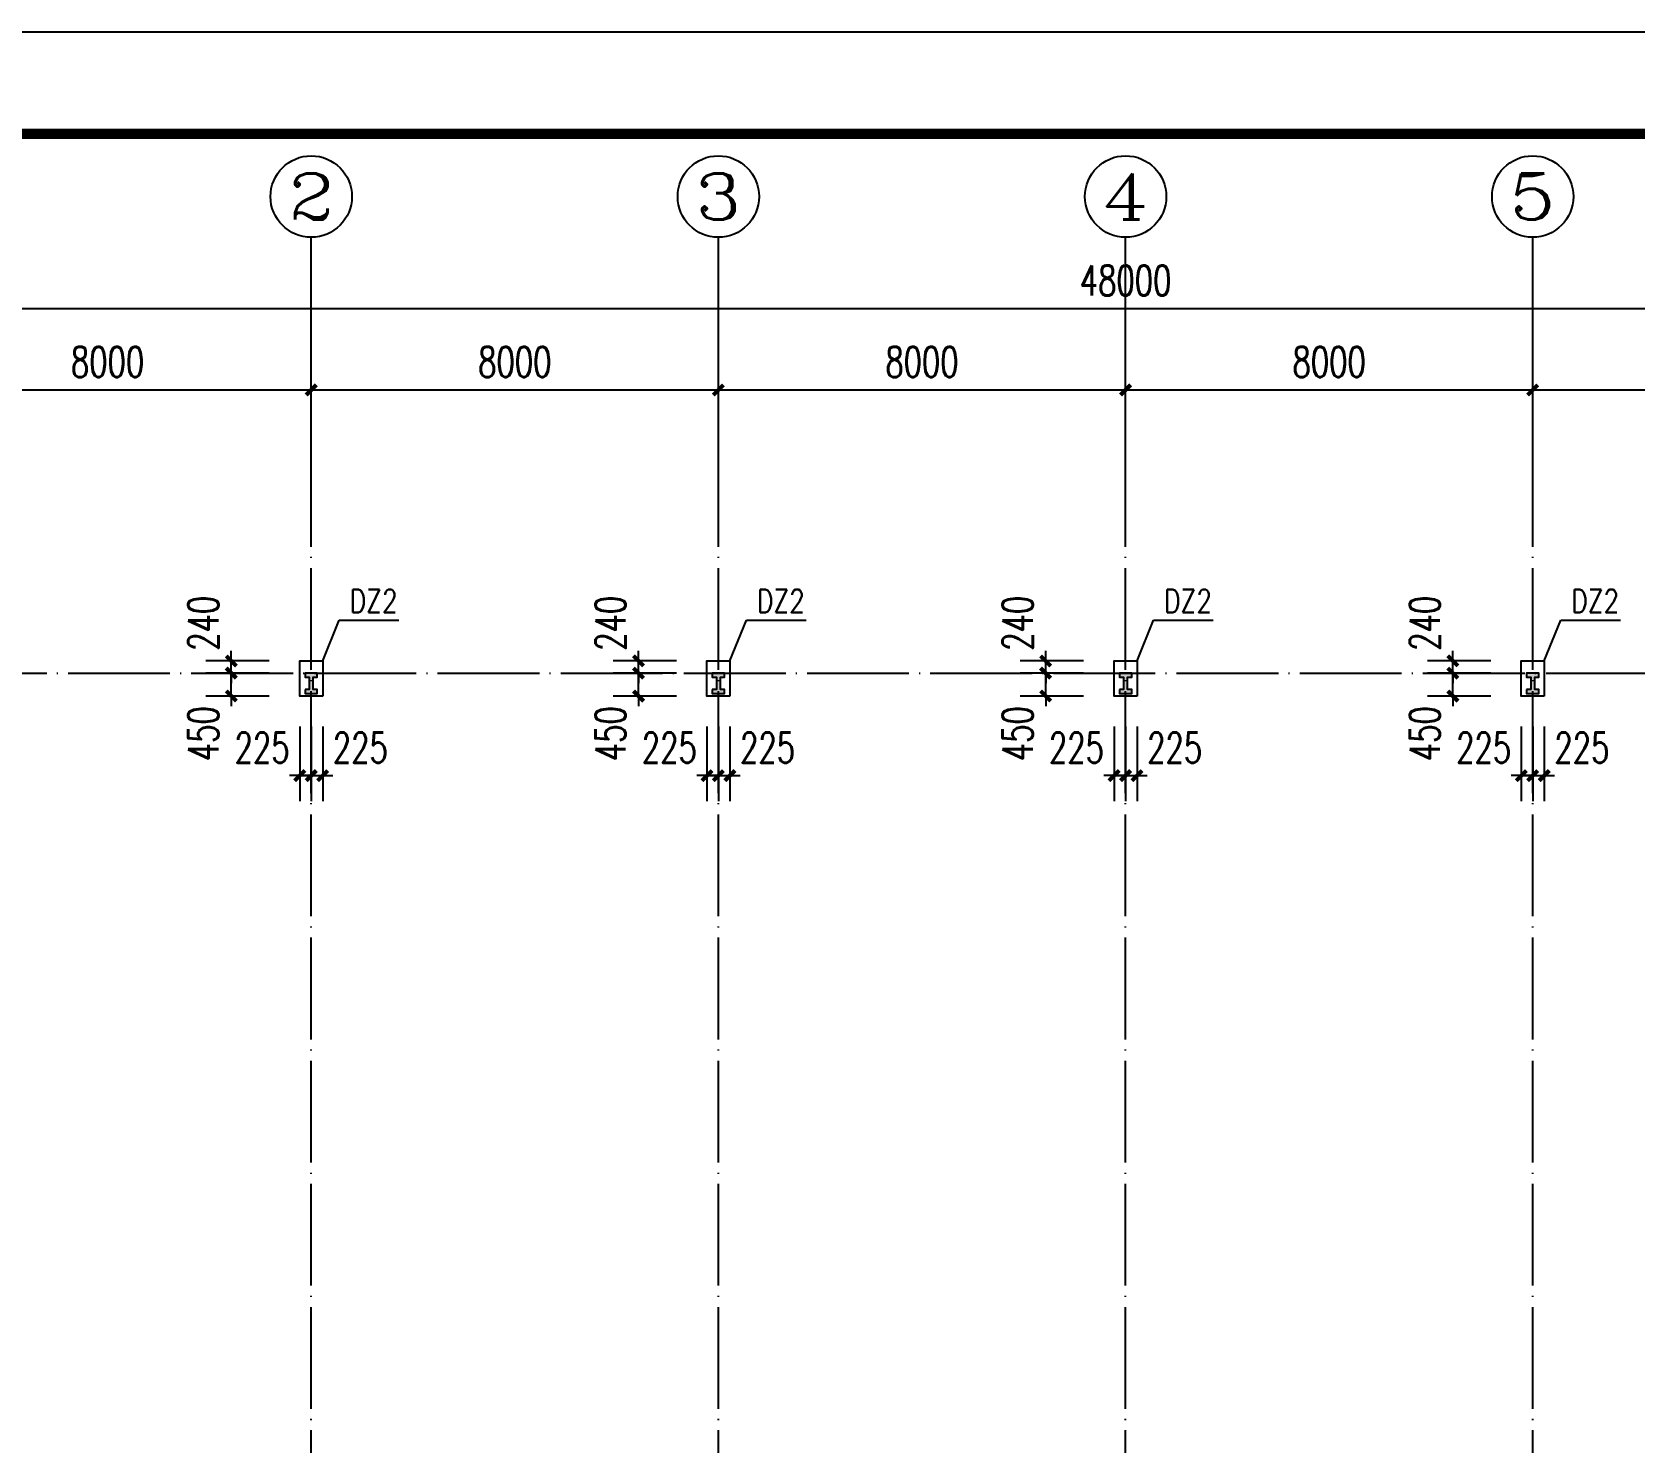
# Model space of a CAD drawing. Extents: x 36360094 to 36697644, y 75306 to 425482.
# Drawn here: x 36392972 to 36424465, y 220306 to 248032 of the extents above; entities that cross this region are included whole.
import ezdxf
from ezdxf.enums import TextEntityAlignment as Align

# ---------------------------------------------------------------- set-up
doc = ezdxf.new("R2010")
doc.units = 0
doc.header["$LTSCALE"] = 1000
doc.header["$MEASUREMENT"] = 0
doc.linetypes.add('ACAD_ISO04W100', pattern=[30.5, 24, -3, 0.5, -3])
doc.linetypes.add('DOTE', pattern=[2.42, 2, -0.2, 0.02, -0.2])
doc.layers.get('0').update_dxf_attribs({"linetype": 'CONTINUOUS'})
doc.layers.get('DEFPOINTS').update_dxf_attribs({"linetype": 'CONTINUOUS'})
for name, color, linetype in [('AXIS', 3, 'CONTINUOUS'), ('AXIS_TEXT', 7, 'CONTINUOUS'), ('DOTE', 1, 'ACAD_ISO04W100'), ('PUB_DIM', 3, 'CONTINUOUS'), ('PUB_TITLE', 4, 'CONTINUOUS')]:
    doc.layers.add(name, color=color, linetype=linetype)
doc.styles.add('_TCH_AXIS', font='COMPLEX', dxfattribs={"bigfont": 'GBCBIG'})
doc.styles.add('_TCH_DIM_T3', font='SIMPLEX', dxfattribs={"width": 0.705882, "bigfont": 'GBCBIG'})
doc.styles.add('DIM_FONT', font='SIMPLEX.shx', dxfattribs={"width": 0.8})
doc.dimstyles.new('_TCH_ARCH&&200', dxfattribs={"dimtxt": 595, "dimasz": 200, "dimexe": 500, "dimexo": 600, "dimgap": 252.5, "dimtad": 1, "dimdec": 0, "dimzin": 0, "dimdsep": 46, "dimtxsty": '_TCH_DIM_T3', "dimblk": 'ARCHTICK', "dimcen": 0.09, "dimclrt": 7, "dimazin": 2, "dimtfac": 1, "dimtdec": 0, "dimtix": 1, "dimtmove": 2, "dimatfit": 3, "dimfxl": 0, "dimtolj": 1, "dimtzin": 0, "dimarcsym": 0})

# ---------------------------------------------------------------- blocks, each defined once
blk = doc.blocks.new('_ArchTick')
at = {"color": 0, "linetype": 'ByBlock', "const_width": 0.4}
blk.add_lwpolyline([(-0.5, -0.5), (0.5, 0.5)], dxfattribs=at)
blk = doc.blocks.new('*D312')
at = {"layer": 'DEFPOINTS', "color": 0}
for p in [(36422232, 234984), (36422457, 234984), (36422457, 233420)]:
    blk.add_point(p, dxfattribs=at)
at = {"layer": 'PUB_DIM', "color": 0, "lineweight": -2}
for p, q in [((36422232, 234384), (36422232, 232920)), ((36422457, 234384), (36422457, 232920)), ((36422232, 233420), (36422032, 233420)), ((36422232, 233420), (36422457, 233420)), ((36422457, 233420), (36422657, 233420))]:
    blk.add_line(p, q, dxfattribs=at)
at = {"layer": 'PUB_DIM', "color": 0, "lineweight": -2, "xscale": 200, "yscale": 200, "zscale": 200}
blk.add_blockref('_ArchTick', (36422232, 233420), dxfattribs=at)
at = {"layer": 'PUB_DIM', "color": 0, "lineweight": -2, "xscale": 200, "yscale": 200, "zscale": 200, "rotation": 180}
blk.add_blockref('_ArchTick', (36422457, 233420), dxfattribs=at)
at = {"layer": 'PUB_DIM', "color": 7, "insert": (36421492, 233970), "char_height": 595, "attachment_point": 5, "style": '_TCH_DIM_T3'}
blk.add_mtext('\\A1;225', dxfattribs=at)
blk = doc.blocks.new('*D313')
at = {"layer": 'DEFPOINTS', "color": 0}
for p in [(36422457, 234984), (36422682, 234984), (36422682, 233420)]:
    blk.add_point(p, dxfattribs=at)
at = {"layer": 'PUB_DIM', "color": 0, "lineweight": -2}
for p, q in [((36422457, 234384), (36422457, 232920)), ((36422682, 234384), (36422682, 232920)), ((36422457, 233420), (36422257, 233420)), ((36422457, 233420), (36422682, 233420)), ((36422682, 233420), (36422882, 233420))]:
    blk.add_line(p, q, dxfattribs=at)
at = {"layer": 'PUB_DIM', "color": 0, "lineweight": -2, "xscale": 200, "yscale": 200, "zscale": 200}
blk.add_blockref('_ArchTick', (36422457, 233420), dxfattribs=at)
at = {"layer": 'PUB_DIM', "color": 0, "lineweight": -2, "xscale": 200, "yscale": 200, "zscale": 200, "rotation": 180}
blk.add_blockref('_ArchTick', (36422682, 233420), dxfattribs=at)
at = {"layer": 'PUB_DIM', "color": 7, "insert": (36423422, 233970), "char_height": 595, "attachment_point": 5, "style": '_TCH_DIM_T3'}
blk.add_mtext('\\A1;225', dxfattribs=at)
blk = doc.blocks.new('*D314')
at = {"layer": 'DEFPOINTS', "color": 0}
for p in [(36420887, 235674), (36422232, 235674), (36422232, 235434)]:
    blk.add_point(p, dxfattribs=at)
at = {"layer": 'PUB_DIM', "color": 0, "lineweight": -2}
for p, q in [((36421632, 235674), (36420387, 235674)), ((36420887, 235674), (36420887, 235874)), ((36420887, 235434), (36420887, 235674)), ((36421632, 235434), (36420387, 235434)), ((36420887, 235434), (36420887, 235234))]:
    blk.add_line(p, q, dxfattribs=at)
at = {"layer": 'PUB_DIM', "color": 0, "lineweight": -2, "xscale": 200, "yscale": 200, "zscale": 200}
for p, rotation in [((36420887, 235674), 270), ((36420887, 235434), 90)]:
    blk.add_blockref('_ArchTick', p, dxfattribs=dict(at, rotation=rotation))
at = {"layer": 'PUB_DIM', "color": 7, "insert": (36420337, 236414), "char_height": 595, "attachment_point": 5, "rotation": 90, "style": '_TCH_DIM_T3'}
blk.add_mtext('\\A1;240', dxfattribs=at)
blk = doc.blocks.new('*D315')
at = {"layer": 'DEFPOINTS', "color": 0}
for p in [(36420887, 235434), (36422232, 235434), (36422232, 234984)]:
    blk.add_point(p, dxfattribs=at)
at = {"layer": 'PUB_DIM', "color": 0, "lineweight": -2}
for p, q in [((36420887, 235434), (36420887, 235634)), ((36421632, 235434), (36420387, 235434)), ((36420887, 234984), (36420887, 235434)), ((36421632, 234984), (36420387, 234984)), ((36420887, 234984), (36420887, 234784))]:
    blk.add_line(p, q, dxfattribs=at)
at = {"layer": 'PUB_DIM', "color": 0, "lineweight": -2, "xscale": 200, "yscale": 200, "zscale": 200}
for p, rotation in [((36420887, 235434), 270), ((36420887, 234984), 90)]:
    blk.add_blockref('_ArchTick', p, dxfattribs=dict(at, rotation=rotation))
at = {"layer": 'PUB_DIM', "color": 7, "insert": (36420337, 234244), "char_height": 595, "attachment_point": 5, "rotation": 90, "style": '_TCH_DIM_T3'}
blk.add_mtext('\\A1;450', dxfattribs=at)
blk = doc.blocks.new('*D324')
at = {"layer": 'DEFPOINTS', "color": 0}
for p in [(36414232, 234984), (36414457, 234984), (36414457, 233420)]:
    blk.add_point(p, dxfattribs=at)
at = {"layer": 'PUB_DIM', "color": 0, "lineweight": -2}
for p, q in [((36414232, 234384), (36414232, 232920)), ((36414457, 234384), (36414457, 232920)), ((36414232, 233420), (36414032, 233420)), ((36414232, 233420), (36414457, 233420)), ((36414457, 233420), (36414657, 233420))]:
    blk.add_line(p, q, dxfattribs=at)
at = {"layer": 'PUB_DIM', "color": 0, "lineweight": -2, "xscale": 200, "yscale": 200, "zscale": 200}
blk.add_blockref('_ArchTick', (36414232, 233420), dxfattribs=at)
at = {"layer": 'PUB_DIM', "color": 0, "lineweight": -2, "xscale": 200, "yscale": 200, "zscale": 200, "rotation": 180}
blk.add_blockref('_ArchTick', (36414457, 233420), dxfattribs=at)
at = {"layer": 'PUB_DIM', "color": 7, "insert": (36413492, 233970), "char_height": 595, "attachment_point": 5, "style": '_TCH_DIM_T3'}
blk.add_mtext('\\A1;225', dxfattribs=at)
blk = doc.blocks.new('*D325')
at = {"layer": 'DEFPOINTS', "color": 0}
for p in [(36414457, 234984), (36414682, 234984), (36414682, 233420)]:
    blk.add_point(p, dxfattribs=at)
at = {"layer": 'PUB_DIM', "color": 0, "lineweight": -2}
for p, q in [((36414457, 234384), (36414457, 232920)), ((36414682, 234384), (36414682, 232920)), ((36414457, 233420), (36414257, 233420)), ((36414457, 233420), (36414682, 233420)), ((36414682, 233420), (36414882, 233420))]:
    blk.add_line(p, q, dxfattribs=at)
at = {"layer": 'PUB_DIM', "color": 0, "lineweight": -2, "xscale": 200, "yscale": 200, "zscale": 200}
blk.add_blockref('_ArchTick', (36414457, 233420), dxfattribs=at)
at = {"layer": 'PUB_DIM', "color": 0, "lineweight": -2, "xscale": 200, "yscale": 200, "zscale": 200, "rotation": 180}
blk.add_blockref('_ArchTick', (36414682, 233420), dxfattribs=at)
at = {"layer": 'PUB_DIM', "color": 7, "insert": (36415422, 233970), "char_height": 595, "attachment_point": 5, "style": '_TCH_DIM_T3'}
blk.add_mtext('\\A1;225', dxfattribs=at)
blk = doc.blocks.new('*D326')
at = {"layer": 'DEFPOINTS', "color": 0}
for p in [(36412887, 235674), (36414232, 235674), (36414232, 235434)]:
    blk.add_point(p, dxfattribs=at)
at = {"layer": 'PUB_DIM', "color": 0, "lineweight": -2}
for p, q in [((36413632, 235674), (36412387, 235674)), ((36412887, 235674), (36412887, 235874)), ((36412887, 235434), (36412887, 235674)), ((36413632, 235434), (36412387, 235434)), ((36412887, 235434), (36412887, 235234))]:
    blk.add_line(p, q, dxfattribs=at)
at = {"layer": 'PUB_DIM', "color": 0, "lineweight": -2, "xscale": 200, "yscale": 200, "zscale": 200}
for p, rotation in [((36412887, 235674), 270), ((36412887, 235434), 90)]:
    blk.add_blockref('_ArchTick', p, dxfattribs=dict(at, rotation=rotation))
at = {"layer": 'PUB_DIM', "color": 7, "insert": (36412337, 236414), "char_height": 595, "attachment_point": 5, "rotation": 90, "style": '_TCH_DIM_T3'}
blk.add_mtext('\\A1;240', dxfattribs=at)
blk = doc.blocks.new('*D327')
at = {"layer": 'DEFPOINTS', "color": 0}
for p in [(36412887, 235434), (36414232, 235434), (36414232, 234984)]:
    blk.add_point(p, dxfattribs=at)
at = {"layer": 'PUB_DIM', "color": 0, "lineweight": -2}
for p, q in [((36412887, 235434), (36412887, 235634)), ((36413632, 235434), (36412387, 235434)), ((36412887, 234984), (36412887, 235434)), ((36413632, 234984), (36412387, 234984)), ((36412887, 234984), (36412887, 234784))]:
    blk.add_line(p, q, dxfattribs=at)
at = {"layer": 'PUB_DIM', "color": 0, "lineweight": -2, "xscale": 200, "yscale": 200, "zscale": 200}
for p, rotation in [((36412887, 235434), 270), ((36412887, 234984), 90)]:
    blk.add_blockref('_ArchTick', p, dxfattribs=dict(at, rotation=rotation))
at = {"layer": 'PUB_DIM', "color": 7, "insert": (36412337, 234244), "char_height": 595, "attachment_point": 5, "rotation": 90, "style": '_TCH_DIM_T3'}
blk.add_mtext('\\A1;450', dxfattribs=at)
blk = doc.blocks.new('*D336')
at = {"layer": 'DEFPOINTS', "color": 0}
for p in [(36406232, 234984), (36406457, 234984), (36406457, 233420)]:
    blk.add_point(p, dxfattribs=at)
at = {"layer": 'PUB_DIM', "color": 0, "lineweight": -2}
for p, q in [((36406232, 234384), (36406232, 232920)), ((36406457, 234384), (36406457, 232920)), ((36406232, 233420), (36406032, 233420)), ((36406232, 233420), (36406457, 233420)), ((36406457, 233420), (36406657, 233420))]:
    blk.add_line(p, q, dxfattribs=at)
at = {"layer": 'PUB_DIM', "color": 0, "lineweight": -2, "xscale": 200, "yscale": 200, "zscale": 200}
blk.add_blockref('_ArchTick', (36406232, 233420), dxfattribs=at)
at = {"layer": 'PUB_DIM', "color": 0, "lineweight": -2, "xscale": 200, "yscale": 200, "zscale": 200, "rotation": 180}
blk.add_blockref('_ArchTick', (36406457, 233420), dxfattribs=at)
at = {"layer": 'PUB_DIM', "color": 7, "insert": (36405492, 233970), "char_height": 595, "attachment_point": 5, "style": '_TCH_DIM_T3'}
blk.add_mtext('\\A1;225', dxfattribs=at)
blk = doc.blocks.new('*D337')
at = {"layer": 'DEFPOINTS', "color": 0}
for p in [(36406457, 234984), (36406682, 234984), (36406682, 233420)]:
    blk.add_point(p, dxfattribs=at)
at = {"layer": 'PUB_DIM', "color": 0, "lineweight": -2}
for p, q in [((36406457, 234384), (36406457, 232920)), ((36406682, 234384), (36406682, 232920)), ((36406457, 233420), (36406257, 233420)), ((36406457, 233420), (36406682, 233420)), ((36406682, 233420), (36406882, 233420))]:
    blk.add_line(p, q, dxfattribs=at)
at = {"layer": 'PUB_DIM', "color": 0, "lineweight": -2, "xscale": 200, "yscale": 200, "zscale": 200}
blk.add_blockref('_ArchTick', (36406457, 233420), dxfattribs=at)
at = {"layer": 'PUB_DIM', "color": 0, "lineweight": -2, "xscale": 200, "yscale": 200, "zscale": 200, "rotation": 180}
blk.add_blockref('_ArchTick', (36406682, 233420), dxfattribs=at)
at = {"layer": 'PUB_DIM', "color": 7, "insert": (36407422, 233970), "char_height": 595, "attachment_point": 5, "style": '_TCH_DIM_T3'}
blk.add_mtext('\\A1;225', dxfattribs=at)
blk = doc.blocks.new('*D338')
at = {"layer": 'DEFPOINTS', "color": 0}
for p in [(36404887, 235674), (36406232, 235674), (36406232, 235434)]:
    blk.add_point(p, dxfattribs=at)
at = {"layer": 'PUB_DIM', "color": 0, "lineweight": -2}
for p, q in [((36405632, 235674), (36404387, 235674)), ((36404887, 235674), (36404887, 235874)), ((36404887, 235434), (36404887, 235674)), ((36405632, 235434), (36404387, 235434)), ((36404887, 235434), (36404887, 235234))]:
    blk.add_line(p, q, dxfattribs=at)
at = {"layer": 'PUB_DIM', "color": 0, "lineweight": -2, "xscale": 200, "yscale": 200, "zscale": 200}
for p, rotation in [((36404887, 235674), 270), ((36404887, 235434), 90)]:
    blk.add_blockref('_ArchTick', p, dxfattribs=dict(at, rotation=rotation))
at = {"layer": 'PUB_DIM', "color": 7, "insert": (36404337, 236414), "char_height": 595, "attachment_point": 5, "rotation": 90, "style": '_TCH_DIM_T3'}
blk.add_mtext('\\A1;240', dxfattribs=at)
blk = doc.blocks.new('*D339')
at = {"layer": 'DEFPOINTS', "color": 0}
for p in [(36404887, 235434), (36406232, 235434), (36406232, 234984)]:
    blk.add_point(p, dxfattribs=at)
at = {"layer": 'PUB_DIM', "color": 0, "lineweight": -2}
for p, q in [((36404887, 235434), (36404887, 235634)), ((36405632, 235434), (36404387, 235434)), ((36404887, 234984), (36404887, 235434)), ((36405632, 234984), (36404387, 234984)), ((36404887, 234984), (36404887, 234784))]:
    blk.add_line(p, q, dxfattribs=at)
at = {"layer": 'PUB_DIM', "color": 0, "lineweight": -2, "xscale": 200, "yscale": 200, "zscale": 200}
for p, rotation in [((36404887, 235434), 270), ((36404887, 234984), 90)]:
    blk.add_blockref('_ArchTick', p, dxfattribs=dict(at, rotation=rotation))
at = {"layer": 'PUB_DIM', "color": 7, "insert": (36404337, 234244), "char_height": 595, "attachment_point": 5, "rotation": 90, "style": '_TCH_DIM_T3'}
blk.add_mtext('\\A1;450', dxfattribs=at)
blk = doc.blocks.new('*D350')
at = {"layer": 'DEFPOINTS', "color": 0}
for p in [(36398232, 234984), (36398457, 234984), (36398457, 233420)]:
    blk.add_point(p, dxfattribs=at)
at = {"layer": 'PUB_DIM', "color": 0, "lineweight": -2}
for p, q in [((36398232, 234384), (36398232, 232920)), ((36398457, 234384), (36398457, 232920)), ((36398232, 233420), (36398032, 233420)), ((36398232, 233420), (36398457, 233420)), ((36398457, 233420), (36398657, 233420))]:
    blk.add_line(p, q, dxfattribs=at)
at = {"layer": 'PUB_DIM', "color": 0, "lineweight": -2, "xscale": 200, "yscale": 200, "zscale": 200}
blk.add_blockref('_ArchTick', (36398232, 233420), dxfattribs=at)
at = {"layer": 'PUB_DIM', "color": 0, "lineweight": -2, "xscale": 200, "yscale": 200, "zscale": 200, "rotation": 180}
blk.add_blockref('_ArchTick', (36398457, 233420), dxfattribs=at)
at = {"layer": 'PUB_DIM', "color": 7, "insert": (36397492, 233970), "char_height": 595, "attachment_point": 5, "style": '_TCH_DIM_T3'}
blk.add_mtext('\\A1;225', dxfattribs=at)
blk = doc.blocks.new('*D351')
at = {"layer": 'DEFPOINTS', "color": 0}
for p in [(36398457, 234984), (36398682, 234984), (36398682, 233420)]:
    blk.add_point(p, dxfattribs=at)
at = {"layer": 'PUB_DIM', "color": 0, "lineweight": -2}
for p, q in [((36398457, 234384), (36398457, 232920)), ((36398682, 234384), (36398682, 232920)), ((36398457, 233420), (36398257, 233420)), ((36398457, 233420), (36398682, 233420)), ((36398682, 233420), (36398882, 233420))]:
    blk.add_line(p, q, dxfattribs=at)
at = {"layer": 'PUB_DIM', "color": 0, "lineweight": -2, "xscale": 200, "yscale": 200, "zscale": 200}
blk.add_blockref('_ArchTick', (36398457, 233420), dxfattribs=at)
at = {"layer": 'PUB_DIM', "color": 0, "lineweight": -2, "xscale": 200, "yscale": 200, "zscale": 200, "rotation": 180}
blk.add_blockref('_ArchTick', (36398682, 233420), dxfattribs=at)
at = {"layer": 'PUB_DIM', "color": 7, "insert": (36399422, 233970), "char_height": 595, "attachment_point": 5, "style": '_TCH_DIM_T3'}
blk.add_mtext('\\A1;225', dxfattribs=at)
blk = doc.blocks.new('*D356')
at = {"layer": 'DEFPOINTS', "color": 0}
for p in [(36396887, 235674), (36398232, 235674), (36398232, 235434)]:
    blk.add_point(p, dxfattribs=at)
at = {"layer": 'PUB_DIM', "color": 0, "lineweight": -2}
for p, q in [((36397632, 235674), (36396387, 235674)), ((36396887, 235674), (36396887, 235874)), ((36396887, 235434), (36396887, 235674)), ((36397632, 235434), (36396387, 235434)), ((36396887, 235434), (36396887, 235234))]:
    blk.add_line(p, q, dxfattribs=at)
at = {"layer": 'PUB_DIM', "color": 0, "lineweight": -2, "xscale": 200, "yscale": 200, "zscale": 200}
for p, rotation in [((36396887, 235674), 270), ((36396887, 235434), 90)]:
    blk.add_blockref('_ArchTick', p, dxfattribs=dict(at, rotation=rotation))
at = {"layer": 'PUB_DIM', "color": 7, "insert": (36396337, 236414), "char_height": 595, "attachment_point": 5, "rotation": 90, "style": '_TCH_DIM_T3'}
blk.add_mtext('\\A1;240', dxfattribs=at)
blk = doc.blocks.new('*D357')
at = {"layer": 'DEFPOINTS', "color": 0}
for p in [(36396887, 235434), (36398232, 235434), (36398232, 234984)]:
    blk.add_point(p, dxfattribs=at)
at = {"layer": 'PUB_DIM', "color": 0, "lineweight": -2}
for p, q in [((36396887, 235434), (36396887, 235634)), ((36397632, 235434), (36396387, 235434)), ((36396887, 234984), (36396887, 235434)), ((36397632, 234984), (36396387, 234984)), ((36396887, 234984), (36396887, 234784))]:
    blk.add_line(p, q, dxfattribs=at)
at = {"layer": 'PUB_DIM', "color": 0, "lineweight": -2, "xscale": 200, "yscale": 200, "zscale": 200}
for p, rotation in [((36396887, 235434), 270), ((36396887, 234984), 90)]:
    blk.add_blockref('_ArchTick', p, dxfattribs=dict(at, rotation=rotation))
at = {"layer": 'PUB_DIM', "color": 7, "insert": (36396337, 234244), "char_height": 595, "attachment_point": 5, "rotation": 90, "style": '_TCH_DIM_T3'}
blk.add_mtext('\\A1;450', dxfattribs=at)
blk = doc.blocks.new('*D406')
at = {"layer": 'AXIS', "color": 0, "lineweight": -2}
for p, q in [((36390457, 238796), (36390457, 241499)), ((36398457, 238796), (36398457, 241499)), ((36390457, 240999), (36398457, 240999))]:
    blk.add_line(p, q, dxfattribs=at)
at = {"layer": 'DEFPOINTS', "color": 0}
for p in [(36398457, 240999), (36390457, 238196), (36398457, 238196)]:
    blk.add_point(p, dxfattribs=at)
at = {"layer": 'AXIS', "color": 0, "lineweight": -2, "xscale": 200, "yscale": 200, "zscale": 200, "rotation": 180}
blk.add_blockref('_ArchTick', (36390457, 240999), dxfattribs=at)
at = {"layer": 'AXIS', "color": 0, "lineweight": -2, "xscale": 200, "yscale": 200, "zscale": 200}
blk.add_blockref('_ArchTick', (36398457, 240999), dxfattribs=at)
at = {"layer": 'AXIS', "color": 7, "insert": (36394457, 241549), "char_height": 595, "attachment_point": 5, "style": '_TCH_DIM_T3'}
blk.add_mtext('\\A1;8000', dxfattribs=at)
blk = doc.blocks.new('*D407')
at = {"layer": 'AXIS', "color": 0, "lineweight": -2}
for p, q in [((36398457, 238796), (36398457, 241499)), ((36406457, 238796), (36406457, 241499)), ((36398457, 240999), (36406457, 240999))]:
    blk.add_line(p, q, dxfattribs=at)
at = {"layer": 'DEFPOINTS', "color": 0}
for p in [(36406457, 240999), (36398457, 238196), (36406457, 238196)]:
    blk.add_point(p, dxfattribs=at)
at = {"layer": 'AXIS', "color": 0, "lineweight": -2, "xscale": 200, "yscale": 200, "zscale": 200, "rotation": 180}
blk.add_blockref('_ArchTick', (36398457, 240999), dxfattribs=at)
at = {"layer": 'AXIS', "color": 0, "lineweight": -2, "xscale": 200, "yscale": 200, "zscale": 200}
blk.add_blockref('_ArchTick', (36406457, 240999), dxfattribs=at)
at = {"layer": 'AXIS', "color": 7, "insert": (36402457, 241549), "char_height": 595, "attachment_point": 5, "style": '_TCH_DIM_T3'}
blk.add_mtext('\\A1;8000', dxfattribs=at)
blk = doc.blocks.new('*D408')
at = {"layer": 'AXIS', "color": 0, "lineweight": -2}
for p, q in [((36406457, 238796), (36406457, 241499)), ((36414457, 238796), (36414457, 241499)), ((36406457, 240999), (36414457, 240999))]:
    blk.add_line(p, q, dxfattribs=at)
at = {"layer": 'DEFPOINTS', "color": 0}
for p in [(36414457, 240999), (36406457, 238196), (36414457, 238196)]:
    blk.add_point(p, dxfattribs=at)
at = {"layer": 'AXIS', "color": 0, "lineweight": -2, "xscale": 200, "yscale": 200, "zscale": 200, "rotation": 180}
blk.add_blockref('_ArchTick', (36406457, 240999), dxfattribs=at)
at = {"layer": 'AXIS', "color": 0, "lineweight": -2, "xscale": 200, "yscale": 200, "zscale": 200}
blk.add_blockref('_ArchTick', (36414457, 240999), dxfattribs=at)
at = {"layer": 'AXIS', "color": 7, "insert": (36410457, 241549), "char_height": 595, "attachment_point": 5, "style": '_TCH_DIM_T3'}
blk.add_mtext('\\A1;8000', dxfattribs=at)
blk = doc.blocks.new('*D409')
at = {"layer": 'AXIS', "color": 0, "lineweight": -2}
for p, q in [((36414457, 238796), (36414457, 241499)), ((36422457, 238796), (36422457, 241499)), ((36414457, 240999), (36422457, 240999))]:
    blk.add_line(p, q, dxfattribs=at)
at = {"layer": 'DEFPOINTS', "color": 0}
for p in [(36422457, 240999), (36414457, 238196), (36422457, 238196)]:
    blk.add_point(p, dxfattribs=at)
at = {"layer": 'AXIS', "color": 0, "lineweight": -2, "xscale": 200, "yscale": 200, "zscale": 200, "rotation": 180}
blk.add_blockref('_ArchTick', (36414457, 240999), dxfattribs=at)
at = {"layer": 'AXIS', "color": 0, "lineweight": -2, "xscale": 200, "yscale": 200, "zscale": 200}
blk.add_blockref('_ArchTick', (36422457, 240999), dxfattribs=at)
at = {"layer": 'AXIS', "color": 7, "insert": (36418457, 241549), "char_height": 595, "attachment_point": 5, "style": '_TCH_DIM_T3'}
blk.add_mtext('\\A1;8000', dxfattribs=at)
blk = doc.blocks.new('*D410')
at = {"layer": 'AXIS', "color": 0, "lineweight": -2}
for p, q in [((36422457, 238796), (36422457, 241499)), ((36430457, 238796), (36430457, 241499)), ((36422457, 240999), (36430457, 240999))]:
    blk.add_line(p, q, dxfattribs=at)
at = {"layer": 'DEFPOINTS', "color": 0}
for p in [(36430457, 240999), (36422457, 238196), (36430457, 238196)]:
    blk.add_point(p, dxfattribs=at)
at = {"layer": 'AXIS', "color": 0, "lineweight": -2, "xscale": 200, "yscale": 200, "zscale": 200, "rotation": 180}
blk.add_blockref('_ArchTick', (36422457, 240999), dxfattribs=at)
at = {"layer": 'AXIS', "color": 0, "lineweight": -2, "xscale": 200, "yscale": 200, "zscale": 200}
blk.add_blockref('_ArchTick', (36430457, 240999), dxfattribs=at)
at = {"layer": 'AXIS', "color": 7, "insert": (36426457, 241549), "char_height": 595, "attachment_point": 5, "style": '_TCH_DIM_T3'}
blk.add_mtext('\\A1;8000', dxfattribs=at)
blk = doc.blocks.new('*D412')
at = {"layer": 'AXIS', "color": 0, "lineweight": -2}
for p, q in [((36390457, 238796), (36390457, 243099)), ((36438457, 238796), (36438457, 243099)), ((36390457, 242599), (36438457, 242599))]:
    blk.add_line(p, q, dxfattribs=at)
at = {"layer": 'DEFPOINTS', "color": 0}
for p in [(36438457, 242599), (36390457, 238196), (36438457, 238196)]:
    blk.add_point(p, dxfattribs=at)
at = {"layer": 'AXIS', "color": 0, "lineweight": -2, "xscale": 200, "yscale": 200, "zscale": 200, "rotation": 180}
blk.add_blockref('_ArchTick', (36390457, 242599), dxfattribs=at)
at = {"layer": 'AXIS', "color": 0, "lineweight": -2, "xscale": 200, "yscale": 200, "zscale": 200}
blk.add_blockref('_ArchTick', (36438457, 242599), dxfattribs=at)
at = {"layer": 'AXIS', "color": 7, "insert": (36414457, 243149), "char_height": 595, "attachment_point": 5, "style": '_TCH_DIM_T3'}
blk.add_mtext('\\A1;48000', dxfattribs=at)

msp = doc.modelspace()

# ---------------------------------------------------------------- hatches: boundary and pattern name
for points in [[(36398336.8, 235113.7), (36398336.8, 235033.7), (36398576.8, 235033.7), (36398576.8, 235113.7), (36398496.8, 235113.7), (36398496.8, 235353.7), (36398576.8, 235353.7), (36398576.8, 235433.7), (36398336.8, 235433.7), (36398336.8, 235353.7), (36398416.8, 235353.7), (36398416.8, 235113.7)], [(36406336.8, 235113.7), (36406336.8, 235033.7), (36406576.8, 235033.7), (36406576.8, 235113.7), (36406496.8, 235113.7), (36406496.8, 235353.7), (36406576.8, 235353.7), (36406576.8, 235433.7), (36406336.8, 235433.7), (36406336.8, 235353.7), (36406416.8, 235353.7), (36406416.8, 235113.7)], [(36414336.8, 235113.7), (36414336.8, 235033.7), (36414576.8, 235033.7), (36414576.8, 235113.7), (36414496.8, 235113.7), (36414496.8, 235353.7), (36414576.8, 235353.7), (36414576.8, 235433.7), (36414336.8, 235433.7), (36414336.8, 235353.7), (36414416.8, 235353.7), (36414416.8, 235113.7)], [(36422336.8, 235113.7), (36422336.8, 235033.7), (36422576.8, 235033.7), (36422576.8, 235113.7), (36422496.8, 235113.7), (36422496.8, 235353.7), (36422576.8, 235353.7), (36422576.8, 235433.7), (36422336.8, 235433.7), (36422336.8, 235353.7), (36422416.8, 235353.7), (36422416.8, 235113.7)]]:
    msp.add_hatch(color=256).paths.add_polyline_path(points)

# ---------------------------------------------------------------- linework, layer by layer
for p, q in [((36398681.8, 235673.7), (36399006.9, 236474.9)), ((36399006.9, 236474.9), (36400178.3, 236474.9)), ((36406681.8, 235673.7), (36407006.9, 236474.9)), ((36407006.9, 236474.9), (36408178.3, 236474.9)), ((36414681.8, 235673.7), (36415006.9, 236474.9)), ((36415006.9, 236474.9), (36416178.3, 236474.9)), ((36422681.8, 235673.7), (36423006.9, 236474.9)), ((36423006.9, 236474.9), (36424178.3, 236474.9))]:
    msp.add_line(p, q)
for points in [[(36398681.8, 234983.7), (36398231.8, 234983.7), (36398231.8, 235673.7), (36398681.8, 235673.7)], [(36406681.8, 234983.7), (36406231.8, 234983.7), (36406231.8, 235673.7), (36406681.8, 235673.7)], [(36414681.8, 234983.7), (36414231.8, 234983.7), (36414231.8, 235673.7), (36414681.8, 235673.7)], [(36422681.8, 234983.7), (36422231.8, 234983.7), (36422231.8, 235673.7), (36422681.8, 235673.7)]]:
    msp.add_lwpolyline(points, close=True)
for points in [[(36398336.8, 235113.7), (36398336.8, 235033.7), (36398576.8, 235033.7), (36398576.8, 235113.7), (36398496.8, 235113.7), (36398496.8, 235353.7), (36398576.8, 235353.7), (36398576.8, 235433.7), (36398336.8, 235433.7), (36398336.8, 235353.7), (36398416.8, 235353.7), (36398416.8, 235113.7), (36398336.8, 235113.7)], [(36406336.8, 235113.7), (36406336.8, 235033.7), (36406576.8, 235033.7), (36406576.8, 235113.7), (36406496.8, 235113.7), (36406496.8, 235353.7), (36406576.8, 235353.7), (36406576.8, 235433.7), (36406336.8, 235433.7), (36406336.8, 235353.7), (36406416.8, 235353.7), (36406416.8, 235113.7), (36406336.8, 235113.7)], [(36414336.8, 235113.7), (36414336.8, 235033.7), (36414576.8, 235033.7), (36414576.8, 235113.7), (36414496.8, 235113.7), (36414496.8, 235353.7), (36414576.8, 235353.7), (36414576.8, 235433.7), (36414336.8, 235433.7), (36414336.8, 235353.7), (36414416.8, 235353.7), (36414416.8, 235113.7), (36414336.8, 235113.7)], [(36422336.8, 235113.7), (36422336.8, 235033.7), (36422576.8, 235033.7), (36422576.8, 235113.7), (36422496.8, 235113.7), (36422496.8, 235353.7), (36422576.8, 235353.7), (36422576.8, 235433.7), (36422336.8, 235433.7), (36422336.8, 235353.7), (36422416.8, 235353.7), (36422416.8, 235113.7), (36422336.8, 235113.7)]]:
    msp.add_lwpolyline(points)
at = {"layer": 'AXIS'}
for p, q in [((36398456.8, 238196.2), (36398456.8, 243999.3)), ((36406456.8, 238196.2), (36406456.8, 243999.3)), ((36414456.8, 238196.2), (36414456.8, 243999.3)), ((36422456.8, 238196.2), (36422456.8, 243999.3))]:
    msp.add_line(p, q, dxfattribs=at)
for centre in [(36398456.8, 244799.3), (36406456.8, 244799.3), (36414456.8, 244799.3), (36422456.8, 244799.3)]:
    msp.add_circle(centre, 800, dxfattribs=at)
at = {"layer": 'DOTE', "linetype": 'DOTE'}
for p, q in [((36398456.8, 191937.2), (36398456.8, 238196.2)), ((36406456.8, 191937.2), (36406456.8, 238196.2)), ((36414456.8, 191937.2), (36414456.8, 238196.2)), ((36422456.8, 191937.2), (36422456.8, 238196.2)), ((36386420.5, 235433.7), (36443829.9, 235433.7))]:
    msp.add_line(p, q, dxfattribs=at)
at = {"layer": 'PUB_TITLE'}
msp.add_lwpolyline([(36360094.2, 164031.7), (36478894.2, 164031.7), (36478894.2, 248031.7), (36360094.2, 248031.7)], close=True, dxfattribs=at)
at = {"layer": 'PUB_TITLE', "const_width": 200}
msp.add_lwpolyline([(36365094.2, 166031.7), (36476894.2, 166031.7), (36476894.2, 246031.7), (36365094.2, 246031.7)], close=True, dxfattribs=at)

# ---------------------------------------------------------------- texts
at = {"style": 'DIM_FONT', "width": 0.8}
for p in [(36399214.2, 236626.9), (36407214.2, 236626.9), (36415214.2, 236626.9), (36423214.2, 236626.9)]:
    msp.add_text('DZ2', height=450, dxfattribs=at).set_placement(p)
at = {"layer": 'AXIS_TEXT', "style": '_TCH_AXIS'}
for s, width, p, p2 in [('2', 1.5, (36398004.3, 244346.8), (36398909.4, 244346.8)), ('3', 1.5, (36406004.3, 244346.8), (36406909.4, 244346.8)), ('4', 1.3125, (36414004.3, 244346.8), (36414909.4, 244346.8)), ('5', 1.5, (36422004.3, 244346.8), (36422909.4, 244346.8))]:
    msp.add_text(s, height=905.1, dxfattribs=dict(at, width=width)).set_placement(p, p2, align=Align.FIT)

# ---------------------------------------------------------------- dimensions: what is measured, and where the dimension line sits
at = {"layer": 'AXIS'}
for p1, p2, distance, picture, middle in [((36390456.8, 238196.2), (36438456.8, 238196.2), 4403.1, '*D412', (36414456.8, 243149.3)), ((36390456.8, 238196.2), (36398456.8, 238196.2), 2803.1, '*D406', (36394456.8, 241549.3)), ((36398456.8, 238196.2), (36406456.8, 238196.2), 2803.1, '*D407', (36402456.8, 241549.3)), ((36406456.8, 238196.2), (36414456.8, 238196.2), 2803.1, '*D408', (36410456.8, 241549.3)), ((36414456.8, 238196.2), (36422456.8, 238196.2), 2803.1, '*D409', (36418456.8, 241549.3)), ((36422456.8, 238196.2), (36430456.8, 238196.2), 2803.1, '*D410', (36426456.8, 241549.3))]:
    dim = msp.add_aligned_dim(p1=p1, p2=p2, distance=distance, dimstyle='_TCH_ARCH&&200', dxfattribs=at)
    dim.commit()
    dim.dimension.update_dxf_attribs({"geometry": picture, "text_midpoint": middle})
at = {"layer": 'PUB_DIM'}
for base, p1, p2, angle, picture, middle in [((36396887.5, 235673.7), (36398231.8, 235433.7), (36398231.8, 235673.7), 90, '*D356', (36396337.5, 236413.7)), ((36404887.5, 235673.7), (36406231.8, 235433.7), (36406231.8, 235673.7), 90, '*D338', (36404337.5, 236413.7)), ((36412887.5, 235673.7), (36414231.8, 235433.7), (36414231.8, 235673.7), 90, '*D326', (36412337.5, 236413.7)), ((36420887.5, 235673.7), (36422231.8, 235433.7), (36422231.8, 235673.7), 90, '*D314', (36420337.5, 236413.7)), ((36396887.5, 235433.7), (36398231.8, 234983.7), (36398231.8, 235433.7), 90, '*D357', (36396337.5, 234243.7)), ((36404887.5, 235433.7), (36406231.8, 234983.7), (36406231.8, 235433.7), 90, '*D339', (36404337.5, 234243.7)), ((36412887.5, 235433.7), (36414231.8, 234983.7), (36414231.8, 235433.7), 90, '*D327', (36412337.5, 234243.7)), ((36420887.5, 235433.7), (36422231.8, 234983.7), (36422231.8, 235433.7), 90, '*D315', (36420337.5, 234243.7)), ((36398456.8, 233420.4), (36398231.8, 234983.7), (36398456.8, 234983.7), 0, '*D350', (36397491.8, 233970.4)), ((36398681.8, 233420.4), (36398456.8, 234983.7), (36398681.8, 234983.7), 0, '*D351', (36399421.8, 233970.4)), ((36406456.8, 233420.4), (36406231.8, 234983.7), (36406456.8, 234983.7), 0, '*D336', (36405491.8, 233970.4)), ((36406681.8, 233420.4), (36406456.8, 234983.7), (36406681.8, 234983.7), 0, '*D337', (36407421.8, 233970.4)), ((36414456.8, 233420.4), (36414231.8, 234983.7), (36414456.8, 234983.7), 0, '*D324', (36413491.8, 233970.4)), ((36414681.8, 233420.4), (36414456.8, 234983.7), (36414681.8, 234983.7), 0, '*D325', (36415421.8, 233970.4)), ((36422456.8, 233420.4), (36422231.8, 234983.7), (36422456.8, 234983.7), 0, '*D312', (36421491.8, 233970.4)), ((36422681.8, 233420.4), (36422456.8, 234983.7), (36422681.8, 234983.7), 0, '*D313', (36423421.8, 233970.4))]:
    dim = msp.add_linear_dim(base=base, p1=p1, p2=p2, angle=angle, dimstyle='_TCH_ARCH&&200', dxfattribs=at)
    dim.commit()
    dim.dimension.update_dxf_attribs({"geometry": picture, "text_midpoint": middle, "dimtype": 129})

doc.saveas('drawing.dxf')
